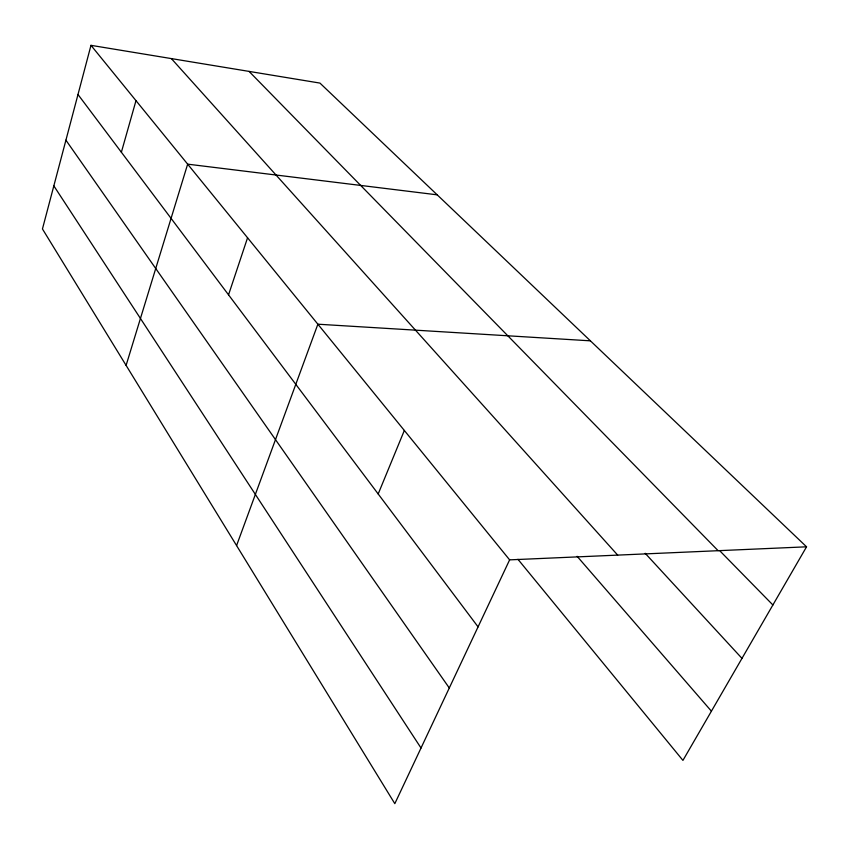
<?xml version="1.0" encoding="UTF-8"?>
<svg xmlns="http://www.w3.org/2000/svg" width="849" height="849" viewBox="0 0 849 849"><rect width="100%" height="100%" fill="white"/><g stroke="black" fill="none" stroke-linecap="round" stroke-linejoin="round"><path stroke-width="1.27" d="M806.55 546.809L319.935 83.085L90.981 45.337L42.45 228.954L394.817 803.663L509.623 559.862L806.55 546.809L682.936 760.396L517.964 559.3M121.375 152.236L135.989 100.649M126.098 365.378L187.65 164.154L437.203 194.835M228.54 294.847L247.558 237.784M236.574 545.578L317.876 324.201L590.405 340.831M378.187 493.969L404.336 430.464M720.037 551.043L772.887 604.976M249.065 71.401L718.148 550.704M645.176 553.283L741.984 658.378M171.371 58.592L617.69 555.119M577.118 556.307L711.42 711.175M90.981 45.337L509.623 559.862M77.981 94.494L478.072 626.88M65.914 140.17L449.291 687.987M53.837 185.867L421.019 748.022"/></g></svg>
